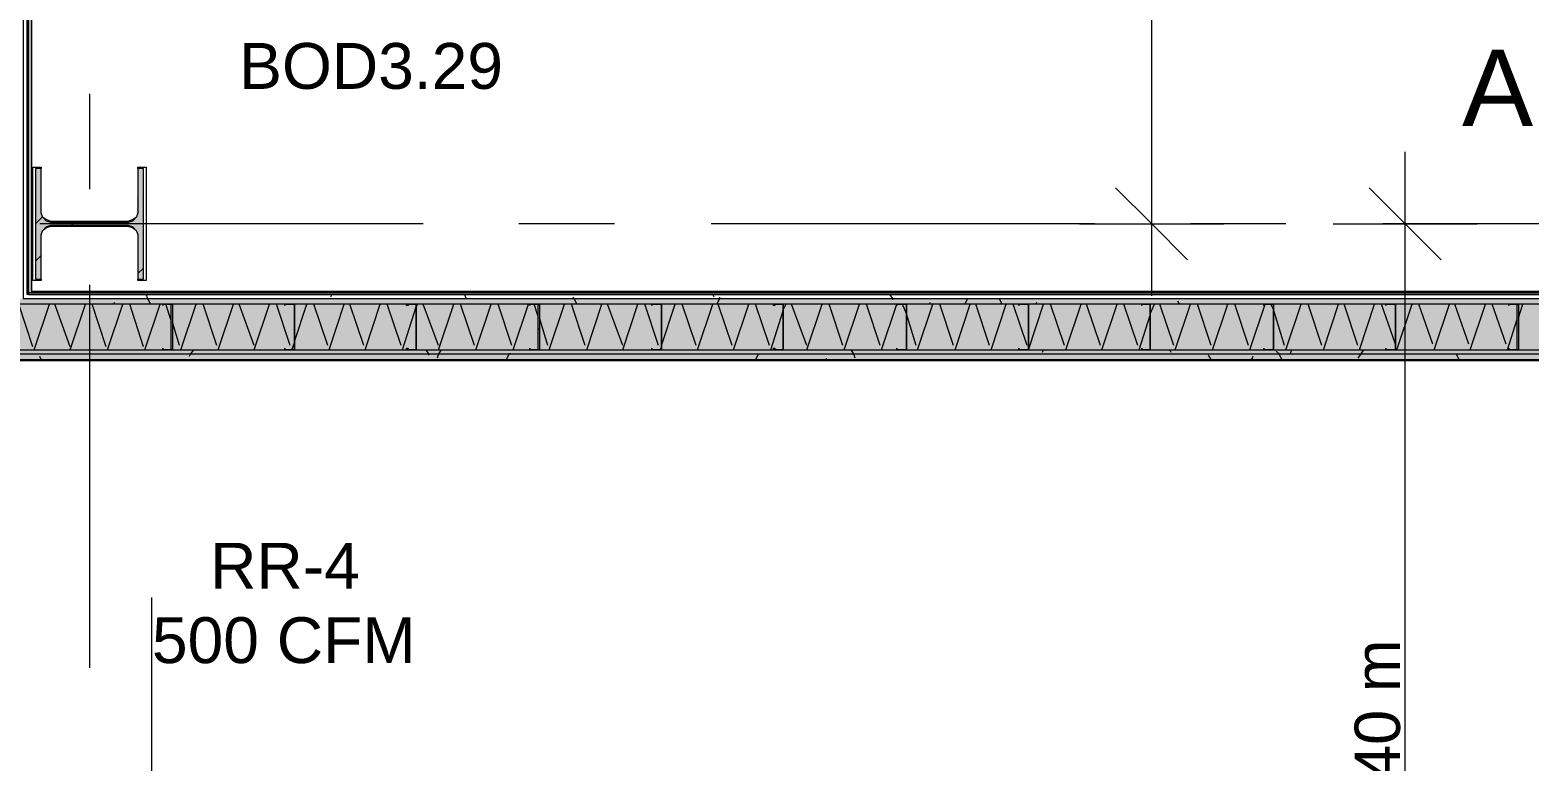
# Model space of a CAD drawing. Header units: metres. Extents: x -2 to 237, y -8 to 52.
# Drawn here: x 6.445 to 11.405, y 21.377 to 23.798 of the extents above; entities that cross this region are included whole.
import ezdxf

# ---------------------------------------------------------------- set-up
doc = ezdxf.new("R2010")
doc.units = ezdxf.units.M
doc.layers.add('HVAC - Ductos', color=5, linetype='Continuous', lineweight=0)
doc.layers.add('PDF2_Text', color=7, linetype='Continuous', lineweight=0)
doc.layers.add('PDF2_Geometry', color=7, linetype='Continuous', lineweight=0, true_color=0xaaaaaa)
doc.layers.add('PDF2_Solid Fills', color=7, linetype='Continuous', lineweight=0, true_color=0xffffff)
doc.styles.add('PDF Helvetica', font='')
doc.styles.get('PDF Helvetica').set_extended_font_data('Helvetica')

msp = doc.modelspace()

# ---------------------------------------------------------------- hatches: boundary and pattern name
at = {"layer": 'PDF2_Solid Fills', "lineweight": 0, "transparency": 33554559}
for points in [[(6.8027, 23.3391), (6.7981, 23.1833), (6.7844, 23.1696), (6.7706, 23.165), (6.5141, 23.1604), (6.5141, 23.165), (6.5003, 23.1696), (6.4912, 23.1787), (6.4866, 23.1787), (6.4866, 23.1925), (6.482, 23.1925), (6.482, 23.3391), (6.4637, 23.3391), (6.4637, 22.9726), (6.482, 22.9726), (6.482, 23.1237), (6.4866, 23.1375), (6.5003, 23.1512), (6.7844, 23.1512), (6.8027, 23.1329), (6.8027, 22.9726), (6.821, 22.9726), (6.821, 23.3391)], [(6.2621, 22.858), (6.2575, 22.7939), (6.2575, 22.7389), (16.0852, 22.7389), (16.0852, 22.8901), (6.2575, 22.8901), (6.2575, 22.8672), (6.3308, 22.8672), (6.3262, 22.8626)], [(15.3842, 22.8947), (16.0853, 22.8947), (16.0853, 22.9084), (6.4087, 22.9084), (6.4087, 22.8901), (6.4796, 22.8901)]]:
    msp.add_hatch(color=256, dxfattribs=at).paths.add_polyline_path(points)
h = msp.add_hatch(color=256, dxfattribs=at)
h.paths.add_polyline_path([(16.0853, 22.7068), (16.0853, 22.7251), (6.2254, 22.7251), (6.2254, 22.7068)])
h.paths.add_polyline_path([(16.2685, 22.7205), (16.2364, 22.7205), (16.2364, 22.7068), (16.2685, 22.7068)])
h = msp.add_hatch(color=256, dxfattribs=at)
h.paths.add_polyline_path([(16.0853, 22.7252), (16.0853, 22.7389), (6.2392, 22.7389), (6.2392, 22.7252)])
h.paths.add_polyline_path([(16.2364, 22.7389), (16.2364, 22.7252), (16.2547, 22.7252), (16.2547, 22.7389)])

# ---------------------------------------------------------------- linework, layer by layer
at = {"layer": 'HVAC - Ductos', "lineweight": 0}
for points in [[(10.1566, 22.9176), (10.1566, 25.7445)], [(10.995, 19.5226), (10.995, 23.3941)], [(10.0374, 23.2749), (10.1566, 23.1558), (10.2756, 23.0367)], [(10.8758, 23.2749), (10.995, 23.1558), (11.1141, 23.0367)], [(9.9183, 23.1558), (10.1566, 23.1558), (10.3948, 23.1558)], [(10.7567, 23.1558), (10.995, 23.1558), (11.2332, 23.1558)], [(6.8486, 21.1903), (6.8486, 21.9188)]]:
    msp.add_lwpolyline(points, dxfattribs=at)
at = {"layer": 'PDF2_Geometry', "lineweight": 0}
for points in [[(16.2364, 32.8644), (16.0853, 32.8644), (6.2529, 32.8644), (6.2529, 32.7133), (6.2529, 32.6812), (6.2529, 26.6838), (6.2529, 26.6471), (6.2529, 24.3608), (6.2392, 24.3608), (6.2392, 26.6471), (6.2254, 26.6471), (6.2392, 26.6471), (6.2392, 24.3608), (6.2392, 22.9222), (6.2392, 22.7389), (6.2392, 22.7251), (16.0853, 22.7251), (16.0853, 22.7389)], [(16.0853, 22.8901), (6.4087, 22.8901), (6.4087, 22.9084), (6.4087, 22.9222), (6.4087, 24.3608), (6.4087, 26.6471), (6.4087, 26.6838), (6.2529, 26.6838), (6.2529, 26.6471), (6.2529, 24.3608), (6.2529, 22.9222), (6.2529, 22.8901), (6.2529, 22.7389), (16.0853, 22.7389), (16.0853, 22.8901), (16.0853, 22.9084), (16.0853, 22.9222), (16.0853, 24.3608), (16.0853, 24.5395), (16.0715, 24.5395), (16.0715, 26.6013), (16.0715, 29.5748), (16.0531, 29.5748), (15.9524, 29.5748)], [(6.4408, 22.9222), (6.4408, 29.5794), (6.4408, 22.9222), (6.4408, 29.5794), (6.4362, 29.5794), (6.4362, 26.6838), (6.4224, 26.6838), (6.4224, 26.6471), (6.4224, 24.3608), (6.4224, 22.9222), (6.4224, 22.9084), (16.0715, 22.9084)], [(6.4408, 29.5794), (6.4408, 22.9222), (6.4408, 29.5794), (6.4408, 22.9222), (16.0531, 22.9222), (6.4408, 22.9222), (16.0531, 22.9222)], [(16.0486, 22.9268), (16.0486, 29.561), (16.0486, 22.9268), (6.4408, 22.9268), (6.4408, 29.5336), (6.4408, 22.9268)], [(6.4499, 22.9314), (6.4499, 29.5702)], [(6.4499, 29.5702), (6.4499, 22.9314)], [(16.0531, 22.9222), (6.4362, 22.9222), (6.4362, 24.3608), (6.4362, 26.6471), (6.4362, 26.6838), (6.4362, 26.6471), (6.4408, 26.6471)], [(6.6423, 23.5865), (6.6423, 23.2703)], [(6.482, 22.9726), (6.482, 22.968), (6.4545, 22.968), (6.4545, 23.3437), (6.482, 23.3437), (6.482, 23.3391)], [(6.8027, 23.3391), (6.8027, 23.3437), (6.8302, 23.3437), (6.8302, 22.968), (6.8027, 22.968), (6.8027, 22.9726)], [(6.4637, 23.1558), (6.4866, 23.1787), (6.5003, 23.1696), (6.5141, 23.165), (6.7706, 23.165), (6.7844, 23.1696), (6.7981, 23.1787)], [(7.7465, 23.1558), (6.4774, 23.1558)], [(6.7981, 23.1329), (6.7844, 23.1421), (6.7706, 23.1467), (6.5141, 23.1467), (6.5003, 23.1421), (6.4866, 23.1329)], [(6.5828, 23.1512), (6.5919, 23.1604)], [(8.3788, 23.1558), (8.0627, 23.1558)], [(9.9687, 23.1558), (8.6995, 23.1558)], [(10.6009, 23.1558), (10.2848, 23.1558)], [(12.1908, 23.1558), (10.9216, 23.1558)], [(6.4637, 23.0321), (6.482, 23.0504)], [(6.8027, 22.9909), (6.821, 23.0092)], [(6.2208, 22.9222), (6.2208, 22.7251), (6.2208, 22.7068), (6.2208, 22.7251), (6.2208, 22.7068), (6.2254, 22.7068), (16.0853, 22.7068), (16.0853, 22.7205), (16.0853, 22.7251)], [(16.044, 22.9314), (6.4499, 22.9314), (16.044, 22.9314)], [(6.6423, 22.9542), (6.6423, 21.6851)], [(6.8852, 22.8855), (6.8852, 22.8855)], [(6.9126, 22.8901), (6.9126, 22.8901)], [(7.2884, 22.8855), (7.2884, 22.8855)], [(7.7236, 22.8901), (7.7236, 22.8901)], [(7.7236, 22.8901), (7.7236, 22.8901)], [(8.0993, 22.8855), (8.0993, 22.8855)], [(8.1268, 22.8901), (8.1268, 22.8901)], [(8.5026, 22.8855), (8.5026, 22.8855)], [(8.5346, 22.8901), (8.5346, 22.8901)], [(8.5346, 22.8901), (8.5346, 22.8901)], [(8.9378, 22.8901), (8.9378, 22.8901)], [(8.9378, 22.8901), (8.9378, 22.8901)], [(9.3135, 22.8855), (9.3135, 22.8855)], [(9.7166, 22.8855), (9.7166, 22.8855)], [(9.7488, 22.8901), (9.7488, 22.8901)], [(9.7488, 22.8901), (9.7488, 22.8901)], [(10.1244, 22.8855), (10.1244, 22.8855)], [(10.152, 22.8901), (10.152, 22.8901)], [(10.152, 22.8901), (10.152, 22.8901)], [(10.5277, 22.8855), (10.5277, 22.8855)], [(10.9308, 22.8855), (10.9308, 22.8855)], [(10.9629, 22.8901), (10.9629, 22.8901)], [(10.9629, 22.8901), (10.9629, 22.8901)], [(11.3386, 22.8855), (11.3386, 22.8855)], [(11.3661, 22.8901), (11.3661, 22.8901)], [(6.8852, 22.7435), (6.8852, 22.7435)], [(6.9126, 22.7389), (6.9126, 22.7389)], [(7.2884, 22.7435), (7.2884, 22.7435)], [(7.7236, 22.7389), (7.7236, 22.7389)], [(7.7236, 22.7389), (7.7236, 22.7389)], [(8.0993, 22.7435), (8.0993, 22.7435)], [(8.1268, 22.7389), (8.1268, 22.7389)], [(8.5026, 22.7435), (8.5026, 22.7435)], [(8.5346, 22.7389), (8.5346, 22.7389)], [(8.5346, 22.7389), (8.5346, 22.7389)], [(8.9378, 22.7389), (8.9378, 22.7389)], [(8.9378, 22.7389), (8.9378, 22.7389)], [(9.3135, 22.7435), (9.3135, 22.7435)], [(9.7166, 22.7435), (9.7166, 22.7435)], [(9.7488, 22.7389), (9.7488, 22.7389)], [(9.7488, 22.7389), (9.7488, 22.7389)], [(10.1244, 22.7435), (10.1244, 22.7435)], [(10.152, 22.7389), (10.152, 22.7389)], [(10.152, 22.7389), (10.152, 22.7389)], [(10.5277, 22.7435), (10.5277, 22.7435)], [(10.9308, 22.7435), (10.9308, 22.7435)], [(10.9629, 22.7389), (10.9629, 22.7389)], [(10.9629, 22.7389), (10.9629, 22.7389)], [(11.3386, 22.7435), (11.3386, 22.7435)], [(11.3661, 22.7389), (11.3661, 22.7389)], [(16.2777, 22.7023), (6.2208, 22.7023), (6.2208, 22.7068), (16.2685, 22.7068)]]:
    msp.add_lwpolyline(points, dxfattribs=at)
for points in [[(6.4499, 22.9314), (6.4499, 29.5702)], [(16.0531, 24.3608), (16.0531, 22.9222), (6.4408, 22.9222), (6.4408, 24.3608), (6.2208, 24.3608), (6.2208, 22.9222), (6.2208, 22.7068), (16.2685, 22.7068), (16.2685, 22.9222), (16.2685, 24.3608)], [(6.821, 22.9726), (6.821, 23.3391), (6.8027, 23.3391), (6.8027, 23.1925), (6.7981, 23.1787), (6.7844, 23.165), (6.7706, 23.1604), (6.5141, 23.1604), (6.5003, 23.165), (6.4866, 23.1787), (6.482, 23.1925), (6.482, 23.3391), (6.4637, 23.3391), (6.4637, 22.9726), (6.482, 22.9726), (6.482, 23.1192), (6.4866, 23.1329), (6.5003, 23.1467), (6.5141, 23.1512), (6.7706, 23.1512), (6.7844, 23.1467), (6.7981, 23.1329), (6.8027, 23.1192), (6.8027, 22.9726)], [(6.8852, 22.8855), (6.8852, 22.8901)], [(6.9126, 22.8901), (6.9172, 22.8901), (6.9172, 22.7389), (6.9126, 22.7389), (6.8852, 22.7389), (6.8852, 22.7435), (6.8852, 22.7389), (6.9126, 22.7389), (6.9126, 22.8901), (6.8852, 22.8901)], [(7.2884, 22.8855), (7.2884, 22.8901)], [(7.3159, 22.8901), (7.3204, 22.8901), (7.3204, 22.7389), (7.3159, 22.7389), (7.2884, 22.7389), (7.2884, 22.7435), (7.2884, 22.7389), (7.3159, 22.7389), (7.3204, 22.7389), (7.3204, 22.8901), (7.3159, 22.8901), (7.2884, 22.8901)], [(7.7236, 22.8901), (7.7236, 22.7389), (7.6915, 22.7389), (7.6915, 22.7435), (7.6961, 22.7435), (7.6961, 22.7389), (7.7236, 22.7389), (7.7236, 22.8901), (7.6961, 22.8901), (7.6961, 22.8855), (7.6915, 22.8855), (7.6915, 22.8901)], [(8.0993, 22.8855), (8.0993, 22.8901)], [(8.1268, 22.8901), (8.1314, 22.8901), (8.1314, 22.7389), (8.1268, 22.7389), (8.0993, 22.7389), (8.0993, 22.7435), (8.0993, 22.7389), (8.1268, 22.7389), (8.1268, 22.8901), (8.0993, 22.8901)], [(8.5026, 22.8855), (8.5026, 22.8901)], [(8.5346, 22.8901), (8.5346, 22.7389), (8.5026, 22.7389), (8.5026, 22.7435), (8.5026, 22.7389), (8.5346, 22.7389), (8.5346, 22.8901), (8.5026, 22.8901)], [(8.9378, 22.8901), (8.9378, 22.7389), (8.9057, 22.7389), (8.9057, 22.7435), (8.9103, 22.7435), (8.9103, 22.7389), (8.9378, 22.7389), (8.9378, 22.8901), (8.9103, 22.8901), (8.9103, 22.8855), (8.9057, 22.8855), (8.9057, 22.8901)], [(9.3135, 22.8855), (9.3135, 22.8901)], [(9.341, 22.8901), (9.3455, 22.8901), (9.3455, 22.7389), (9.341, 22.7389), (9.3135, 22.7389), (9.3135, 22.7435), (9.3135, 22.7389), (9.341, 22.7389), (9.3455, 22.7389), (9.3455, 22.8901), (9.341, 22.8901), (9.3135, 22.8901)], [(9.7166, 22.8855), (9.7166, 22.8901)], [(9.7488, 22.8901), (9.7488, 22.7389), (9.7166, 22.7389), (9.7166, 22.7435), (9.7166, 22.7389), (9.7488, 22.7389), (9.7488, 22.8901), (9.7166, 22.8901)], [(10.1244, 22.8855), (10.1244, 22.8901)], [(10.152, 22.8901), (10.152, 22.7389), (10.1244, 22.7389), (10.1244, 22.7435), (10.1244, 22.7389), (10.152, 22.7389), (10.152, 22.8901), (10.1244, 22.8901)], [(10.5277, 22.8855), (10.5277, 22.8901)], [(10.5551, 22.8901), (10.5597, 22.8901), (10.5597, 22.7389), (10.5551, 22.7389), (10.5277, 22.7389), (10.5277, 22.7435), (10.5277, 22.7389), (10.5551, 22.7389), (10.5597, 22.7389), (10.5597, 22.8901), (10.5551, 22.8901), (10.5277, 22.8901)], [(10.9308, 22.8855), (10.9308, 22.8901)], [(10.9629, 22.8901), (10.9629, 22.7389), (10.9308, 22.7389), (10.9308, 22.7435), (10.9308, 22.7389), (10.9629, 22.7389), (10.9629, 22.8901), (10.9308, 22.8901)], [(11.3386, 22.8855), (11.3386, 22.8901)], [(11.3661, 22.8901), (11.3706, 22.8901), (11.3706, 22.7389), (11.3661, 22.7389), (11.3386, 22.7389), (11.3386, 22.7435), (11.3386, 22.7389), (11.3661, 22.7389), (11.3661, 22.8901), (11.3386, 22.8901)]]:
    msp.add_lwpolyline(points, close=True, dxfattribs=at)
at = {"layer": 'PDF2_Geometry', "color": 254, "lineweight": 0, "true_color": 0xeaeaea}
for points in [[(6.844, 22.8901), (6.8348, 22.9084), (6.8302, 22.9222)], [(7.4442, 22.9222), (7.4396, 22.913)], [(7.8886, 22.9084), (7.884, 22.9222)], [(8.7087, 22.913), (8.7041, 22.9222)], [(8.8507, 22.9222), (8.8507, 22.9222)], [(9.2997, 22.9038), (9.2997, 22.9084), (9.2906, 22.9222)], [(6.7248, 22.8947), (6.7202, 22.8901)], [(8.2551, 22.8901), (8.2459, 22.9084), (8.2413, 22.913)], [(8.727, 22.913), (8.727, 22.9084), (8.7178, 22.8901)], [(9.4235, 22.8901), (9.4235, 22.8947)], [(9.5471, 22.9084), (9.538, 22.8901)], [(9.5471, 22.9084), (9.5471, 22.9084)], [(9.6617, 22.8901), (9.6525, 22.9084)], [(9.6525, 22.9084), (9.6525, 22.9084)], [(9.7762, 22.8947), (9.7716, 22.8901)], [(10.2482, 22.8901), (10.2436, 22.8992)], [(10.5917, 22.8901), (10.5917, 22.8901)], [(6.482, 22.7068), (6.4774, 22.716)], [(6.986, 22.7389), (6.9768, 22.7251), (6.9722, 22.716)], [(7.7649, 22.7205), (7.7649, 22.7251), (7.7557, 22.7389)], [(7.8061, 22.7389), (7.7969, 22.7251), (7.7923, 22.7114)], [(8.0352, 22.7251), (8.0306, 22.7251), (8.0214, 22.7068)], [(8.8095, 22.7389), (8.8095, 22.7389)], [(8.8553, 22.7251), (8.8461, 22.7068)], [(8.8553, 22.7251), (8.8553, 22.7251)], [(9.176, 22.7114), (9.1714, 22.7251), (9.1623, 22.7389)], [(9.7991, 22.7389), (9.7946, 22.7297)], [(10.2206, 22.7297), (10.2161, 22.7389)], [(10.3535, 22.7068), (10.3444, 22.7205)], [(10.491, 22.716), (10.4864, 22.7068)], [(10.5872, 22.7068), (10.578, 22.7251), (10.5689, 22.7343)], [(10.6193, 22.7389), (10.6147, 22.7251)], [(10.8575, 22.7389), (10.8484, 22.7251), (10.8392, 22.7114)], [(11.1737, 22.7068), (11.1645, 22.7251)], [(11.1645, 22.7251), (11.1645, 22.7251)], [(9.0798, 22.7114), (9.0798, 22.7068)]]:
    msp.add_lwpolyline(points, dxfattribs=at)
at = {"layer": 'PDF2_Geometry', "color": 254, "lineweight": 0, "true_color": 0xd2d2d2}
for points in [[(6.4545, 22.7481), (6.4087, 22.8901)], [(6.4591, 22.7389), (6.5095, 22.8901)], [(6.5782, 22.7481), (6.5278, 22.8901)], [(6.5782, 22.7389), (6.6286, 22.8901)], [(6.6973, 22.7481), (6.6515, 22.8901)], [(6.7019, 22.7389), (6.7523, 22.8901)], [(6.821, 22.7481), (6.7752, 22.8901)], [(6.8256, 22.7389), (6.876, 22.8901)], [(6.9126, 22.8352), (6.8943, 22.8901)], [(6.9448, 22.7389), (6.9952, 22.8901)], [(7.0639, 22.7526), (7.018, 22.8901)], [(7.0684, 22.7389), (7.1189, 22.8901)], [(7.1875, 22.7526), (7.1372, 22.8901)], [(7.1875, 22.7389), (7.238, 22.8901)], [(7.3067, 22.7526), (7.2609, 22.8901)], [(7.3204, 22.7664), (7.3617, 22.8901)], [(7.3204, 22.8809), (7.3204, 22.8855)], [(7.4304, 22.7526), (7.3846, 22.8901)], [(7.435, 22.7389), (7.4854, 22.8901)], [(7.5495, 22.7526), (7.5037, 22.8901)], [(7.5541, 22.7389), (7.6045, 22.8901)], [(7.6733, 22.7526), (7.6274, 22.8901)], [(7.6779, 22.7389), (7.7236, 22.8809), (7.7282, 22.8901)], [(7.7053, 22.8901), (7.7099, 22.8901)], [(7.7969, 22.7526), (7.7465, 22.8901)], [(7.7969, 22.7389), (7.8473, 22.8901)], [(7.9161, 22.7526), (7.8702, 22.8901)], [(7.9206, 22.7389), (7.971, 22.8901)], [(8.0398, 22.7526), (7.994, 22.8901)], [(8.0444, 22.7389), (8.0948, 22.8901)], [(8.1268, 22.8488), (8.1131, 22.8901)], [(8.1635, 22.7389), (8.2139, 22.8901)], [(8.2826, 22.7526), (8.2368, 22.8901)], [(8.2872, 22.7389), (8.3376, 22.8901)], [(8.4063, 22.7526), (8.3559, 22.8901)], [(8.4063, 22.7389), (8.4567, 22.8901)], [(8.5254, 22.7526), (8.4796, 22.8901)], [(8.5346, 22.7526), (8.5804, 22.8901)], [(8.6491, 22.7526), (8.6033, 22.8901)], [(8.6537, 22.7389), (8.7041, 22.8901)], [(8.7683, 22.7526), (8.7224, 22.8901)], [(8.7729, 22.7389), (8.8232, 22.8901)], [(8.8919, 22.7526), (8.8461, 22.8901)], [(8.8965, 22.7389), (8.9378, 22.8672)], [(8.9378, 22.8718), (8.9469, 22.8901)], [(9.0157, 22.7526), (8.9653, 22.8901)], [(9.0157, 22.7389), (9.0661, 22.8901)], [(9.1348, 22.7526), (9.089, 22.8901)], [(9.1394, 22.7389), (9.1898, 22.8901)], [(9.2585, 22.7526), (9.2127, 22.8901)], [(9.2631, 22.7389), (9.3135, 22.8901)], [(9.3776, 22.7526), (9.3455, 22.858), (9.3318, 22.8901)], [(9.3364, 22.8901), (9.3364, 22.8901)], [(9.3822, 22.7389), (9.4326, 22.8901)], [(9.5013, 22.7526), (9.4555, 22.8901)], [(9.5059, 22.7389), (9.5563, 22.8901)], [(9.6204, 22.7526), (9.5746, 22.8901)], [(9.625, 22.7389), (9.6754, 22.8901)], [(9.7442, 22.7526), (9.6984, 22.8901)], [(9.7166, 22.8901), (9.7166, 22.8901)], [(9.7488, 22.7389), (9.7991, 22.8901)], [(9.8679, 22.7526), (9.822, 22.8901)], [(9.8725, 22.7389), (9.9228, 22.8901)], [(9.987, 22.7526), (9.9412, 22.8901)], [(9.9915, 22.7389), (10.0419, 22.8901)], [(10.1107, 22.7526), (10.0649, 22.8901)], [(10.152, 22.858), (10.1657, 22.8901)], [(10.2298, 22.7526), (10.184, 22.8901)], [(10.2344, 22.7389), (10.2848, 22.8901)], [(10.3535, 22.7526), (10.3077, 22.8901)], [(10.3581, 22.7389), (10.4085, 22.8901)], [(10.4772, 22.7526), (10.4315, 22.8901)], [(10.4818, 22.7389), (10.5322, 22.8901)], [(10.5963, 22.7526), (10.5597, 22.8718), (10.5505, 22.8901)], [(10.6009, 22.7389), (10.6513, 22.8901)], [(10.7201, 22.7526), (10.6742, 22.8901)], [(10.7246, 22.7389), (10.775, 22.8901)], [(10.8392, 22.7526), (10.7934, 22.8901)], [(10.8438, 22.7389), (10.8942, 22.8901)], [(10.9629, 22.7572), (10.917, 22.8901)], [(10.9675, 22.7389), (11.0179, 22.8901)], [(11.0866, 22.7572), (11.0408, 22.8901)], [(11.0912, 22.7389), (11.1415, 22.8901)], [(11.2057, 22.7572), (11.1599, 22.8901)], [(11.2103, 22.7389), (11.2607, 22.8901)], [(11.3294, 22.7572), (11.2836, 22.8901)], [(11.3478, 22.8901), (11.3478, 22.8901)], [(11.3706, 22.8443), (11.3844, 22.8901)], [(6.9402, 22.7526), (6.9172, 22.8306)], [(8.1589, 22.7526), (8.1314, 22.8443)], [(10.1153, 22.7389), (10.152, 22.8534)], [(10.152, 22.8214), (10.152, 22.8214)], [(11.334, 22.7389), (11.3661, 22.8397)], [(7.7236, 22.7847), (7.7236, 22.7847)], [(8.1268, 22.8076), (8.1314, 22.8076)], [(9.7488, 22.7985), (9.7488, 22.7985)], [(7.3113, 22.7389), (7.3204, 22.7618)], [(8.53, 22.7389), (8.5346, 22.7481)]]:
    msp.add_lwpolyline(points, dxfattribs=at)

# ---------------------------------------------------------------- texts
at = {"layer": 'PDF2_Text', "lineweight": 0, "attachment_point": 4, "style": 'PDF Helvetica'}
for s, insert, char_height in [('BOD3.29', (7.1376, 23.6775), 0.1519), ('AHU-12B', (11.1834, 23.6042), 0.25256), ('RR-4', (7.0414, 22.0234), 0.1519), ('500 CFM', (6.8489, 21.776), 0.1519)]:
    msp.add_mtext(s, dxfattribs=dict(at, insert=insert, char_height=char_height))
at = {"layer": 'PDF2_Text', "lineweight": 0, "insert": (10.9041, 21.1387), "char_height": 0.15002, "attachment_point": 4, "rotation": 90, "style": 'PDF Helvetica'}
msp.add_mtext('3.40 m', dxfattribs=at)

doc.saveas('drawing.dxf')
